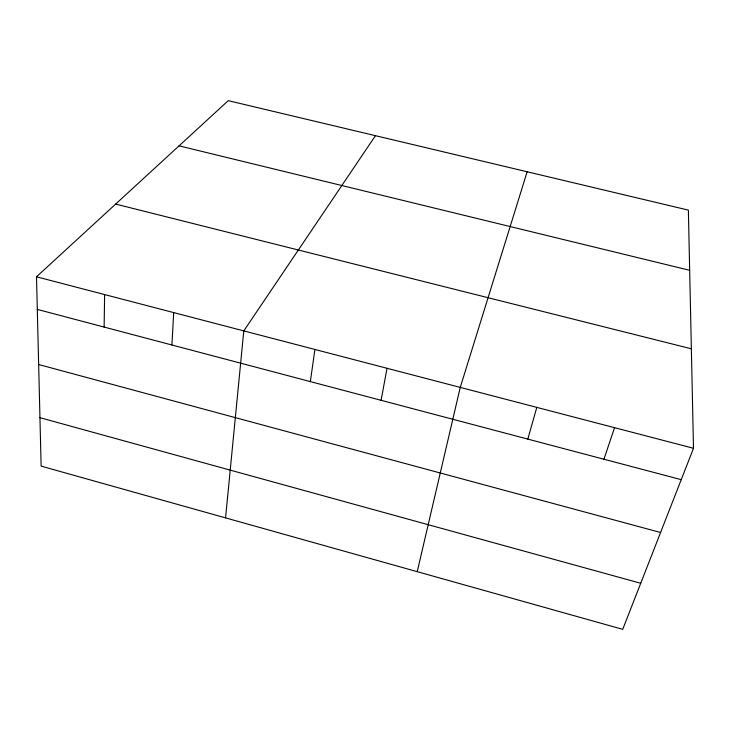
<?xml version="1.0" encoding="UTF-8"?>
<svg xmlns="http://www.w3.org/2000/svg" width="730" height="730" viewBox="0 0 730 730"><rect width="100%" height="100%" fill="white"/><g stroke="black" fill="none" stroke-linecap="round" stroke-linejoin="round"><path stroke-width="1.09" d="M104.135 327.077L104.618 294.564M171.915 344.998L173.704 312.604M225.561 517.88L243.793 330.9L375.457 135.68M310.359 381.607L314.895 349.46M381.069 400.305L387.037 368.294M417.222 571.672L460.247 387.402L527.151 171.769M527.808 439.104L536.805 407.386M603.938 459.234L614.551 427.68M693.5 448.284L622.717 629.342L41.136 466.123L36.5 276.789L228.262 100.658L688.372 210.121L693.5 448.284L36.5 276.789M179.06 145.845L689.667 270.31M115.659 204.081L691.356 348.803M37.294 309.401L681.227 479.665M38.644 364.507L660.577 532.498M39.949 417.679L640.721 583.27"/></g></svg>
